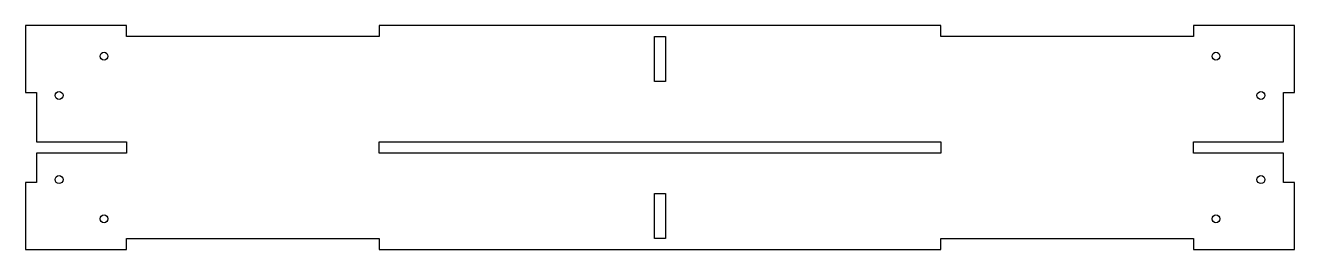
# Model space of a CAD drawing. Header units: millimetres. Extents: x -251 to 314, y -100 to 0.
import ezdxf

# ---------------------------------------------------------------- set-up
doc = ezdxf.new("R2010")
doc.units = ezdxf.units.MM
doc.layers.get('0').update_dxf_attribs({"linetype": 'CONTINUOUS'})

msp = doc.modelspace()

# ---------------------------------------------------------------- linework, layer by layer
for points in [[(314.49, -100), (314.49, -70), (309.49, -70), (309.49, -57), (269.49, -57), (269.49, -52), (309.49, -52), (309.49, -30), (314.49, -30), (314.49, 0), (269.49, 0), (269.49, -5), (156.99, -5), (156.99, 0), (-93.01, 0), (-93.01, -5), (-205.51, -5), (-205.51, 0), (-250.51, 0), (-250.51, -30), (-245.51, -30), (-245.51, -52), (-205.51, -52), (-205.51, -57), (-245.51, -57), (-245.51, -70), (-250.51, -70), (-250.51, -100), (-205.51, -100), (-205.51, -95), (-93.01, -95), (-93.01, -100), (156.99, -100), (156.99, -95), (269.49, -95), (269.49, -100)], [(34.49, -25), (29.49, -25), (29.49, -5), (34.49, -5)], [(-93.01, -52), (156.99, -52), (156.99, -57), (-93.01, -57)], [(29.49, -95), (29.49, -75), (34.49, -75), (34.49, -95)]]:
    msp.add_lwpolyline(points, close=True)
for centre in [(-215.51, -13.75), (279.49, -13.75), (-235.51, -31.25), (299.49, -31.25), (-235.51, -68.75), (299.49, -68.75), (-215.51, -86.25), (279.49, -86.25)]:
    msp.add_circle(centre, 1.75)

doc.saveas('drawing.dxf')
